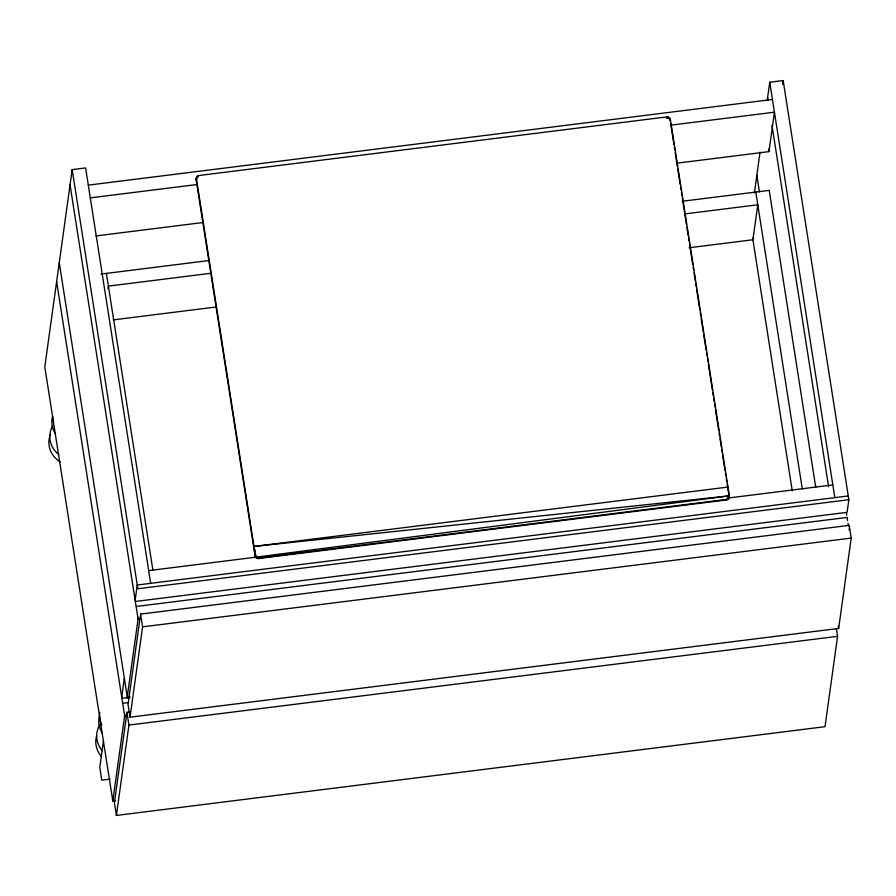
<?xml version="1.0" encoding="UTF-8"?>
<svg xmlns="http://www.w3.org/2000/svg" width="896" height="896" viewBox="0 0 896 896"><rect width="100%" height="100%" fill="white"/><g stroke="black" fill="none" stroke-linecap="round" stroke-linejoin="round"><path stroke-width="1.34" d="M196.37 178.192L253.982 546.437C255.192 549.718 253.187 558.018 258.787 557.995L726.466 499.419C731.763 498.915 727.776 490.347 727.978 487.066L670.398 119.515L668.842 117.331L666.77 116.917L199.08 175.493L196.795 176.926L196.213 180.208L255.08 555.934L256.626 558.118L258.709 558.533L726.387 499.957L728.683 498.523L729.176 495.88L253.982 546.437L253.803 547.758M253.982 546.437L256.155 557.122L256.626 558.118L258.709 558.533L255.606 557.211L253.982 546.437L727.978 487.066L727.798 488.387L727.149 484.243M728.011 489.742C728.683 493.539 730.789 498.344 726.387 499.957L729.198 496.608M258.048 557.995L257.342 557.85M256.626 558.118L255.886 557.166M150.685 583.341L85.602 167.933L72.173 169.624L44.8 366.901L112.818 801.013L115.506 800.677M108.024 288.803L108.394 286.115L211.075 273.246M103.432 741.126L99.781 767.435L101.774 780.158L110.107 779.117M121.71 697.077L124.342 678.138M135.139 600.275L137.256 585.021L848.254 495.958M196.213 180.208L196.515 177.531M196.795 176.926L196.19 179.502M197.21 176.4L197.03 177.722L197.747 175.974M198.195 176.982L198.374 175.672M112.818 801.013L124.824 714.47M138.253 617.669L127.086 698.163L129.864 697.816M129.718 712.006L126.941 712.354L114.408 802.715L116.402 815.438L825.026 726.678L837.57 636.328L836.371 628.69M140.582 614.107L128.038 704.469L130.032 717.192L838.667 628.432L851.2 538.082L849.206 525.358L140.582 614.107L142.576 626.842L130.032 717.192M116.402 815.438L128.934 725.077L126.941 712.354M256.066 557.715L256.155 557.122L729.176 495.88L729.075 496.563M666.579 118.238L666.77 116.917M667.318 118.227L667.498 116.906M668.013 118.362L668.203 117.051M669.222 119.045L669.402 117.734M669.861 118.238L670.208 120.837L670.398 119.515M670.018 120.154L670.197 118.843M754.387 192.954L760.043 152.141M767.245 100.24L769.742 82.242L783.171 80.562L848.848 499.71L847.09 512.333L136.091 601.384M677.376 163.117L768.958 151.637L774.435 112.19L670.354 125.216M782.645 84.381L783.171 80.562M728.683 498.523L729.075 497.28M849.072 529.928L849.251 528.618M255.36 555.957L255.494 556.595M255.08 555.934L255.181 555.251M728.762 497.93L727.104 499.789M258.787 557.995L257.97 558.544M88.301 185.147L772.442 99.456M90.294 197.87L197.154 184.498M95.917 235.939L202.776 222.555M101.035 274.064L209.082 260.523M682.237 201.264L769.216 190.366L815.73 487.267M685.619 213.808L757.781 204.781L752.92 239.758L689.091 247.755M113.254 319.883L215.936 307.014M148.691 570.618L256.939 557.054M727.373 498.131L832.832 484.926M848.848 499.71L137.85 588.762L72.173 169.624M136.494 606.446L847.493 517.384M140.851 618.643L138.074 618.99L70.056 184.878M142.576 626.842L851.2 538.082M130.043 696.494L127.266 696.842L59.259 262.73M122.662 698.186L128.218 697.491M123.066 703.237L128.621 702.542M127.422 715.434L124.645 715.781L56.627 281.669M128.934 725.077L837.57 636.328M256.704 557.547L257.275 558.398M846.35 512.557L846.765 515.234M847.19 517.899L847.605 520.576M848.03 523.253L848.445 525.918M769.742 82.242L834.826 497.65M767.626 97.507L768.062 100.262M771.949 125.104L828.598 486.685M768.566 149.094L768.958 151.637M838.264 625.89L838.667 628.432M756.829 175.358L759.416 191.923M755.787 192.058L802.301 488.958M752.662 238.078L792.254 490.795M670.645 123.592L673.893 144.323M674.33 147.09L674.755 149.856M675.192 152.611L677.354 166.432M677.79 169.198L680.165 184.397M680.602 187.163L681.038 189.918M681.464 192.685L681.901 195.451M682.338 198.218L686.448 224.47M686.885 227.226L688.184 235.525M688.61 238.28L689.046 241.046M689.483 243.813L692.731 264.533M693.157 267.299L693.594 270.066M694.03 272.832L695.33 281.12M695.755 283.886L696.192 286.642M696.618 289.408L699.866 310.139M700.302 312.894L700.739 315.661M701.165 318.427L703.338 332.248M703.763 335.003L706.149 350.213M706.586 352.968L707.011 355.734M707.448 358.501L707.885 361.267M708.31 364.022L712.432 390.275M712.858 393.042L713.294 395.808M713.731 398.574L714.157 401.33M714.594 404.096L715.03 406.862M715.456 409.629L718.704 430.349M719.141 433.115L719.566 435.882M720.003 438.637L721.302 446.936M721.739 449.691L722.165 452.458M722.602 455.224L724.987 470.422M725.413 473.189L725.85 475.944M726.286 478.71L726.712 481.477M106.4 273.392L152.925 570.293M60.211 461.866A24.125 22.758 7.9 0 1 50.31 434.616M58.968 454.686A24.125 22.758 7.9 0 1 52.774 425.69M55.238 433.552A24.125 22.758 7.9 0 1 52.539 416.349M53.547 422.341A24.125 22.758 7.9 0 1 52.629 416.483M101.416 756.493A24.125 22.758 7.9 0 1 96.477 736.277M102.267 750.702A24.125 22.758 7.9 0 1 99.68 725.077M102.144 732.939A24.125 22.758 7.9 0 1 99.456 715.736M101.774 725.088A24.125 22.758 7.9 0 1 99.77 712.32"/></g></svg>
